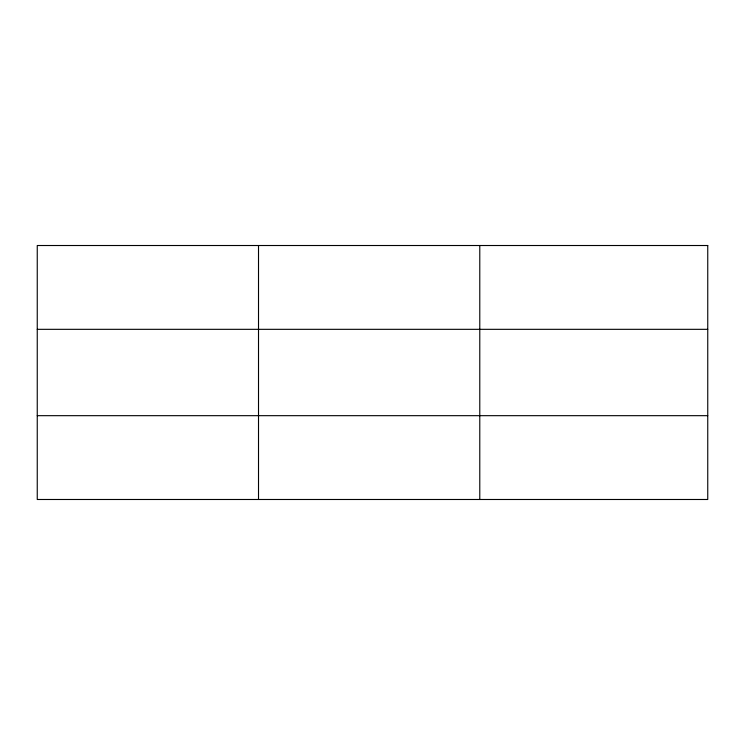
<?xml version="1.0" encoding="UTF-8"?>
<svg xmlns="http://www.w3.org/2000/svg" width="745" height="745" viewBox="0 0 745 745"><rect width="100%" height="100%" fill="white"/><g stroke="black" fill="none" stroke-linecap="round" stroke-linejoin="round"><path stroke-width="1.12" d="M258.515 245.515L258.515 499.485M479.78 245.515L479.78 499.485M37.25 329.327L707.75 329.327M37.25 415.673L707.75 415.673M707.75 245.515L707.75 499.485L37.25 499.485L37.25 245.515L707.75 245.515"/></g></svg>
